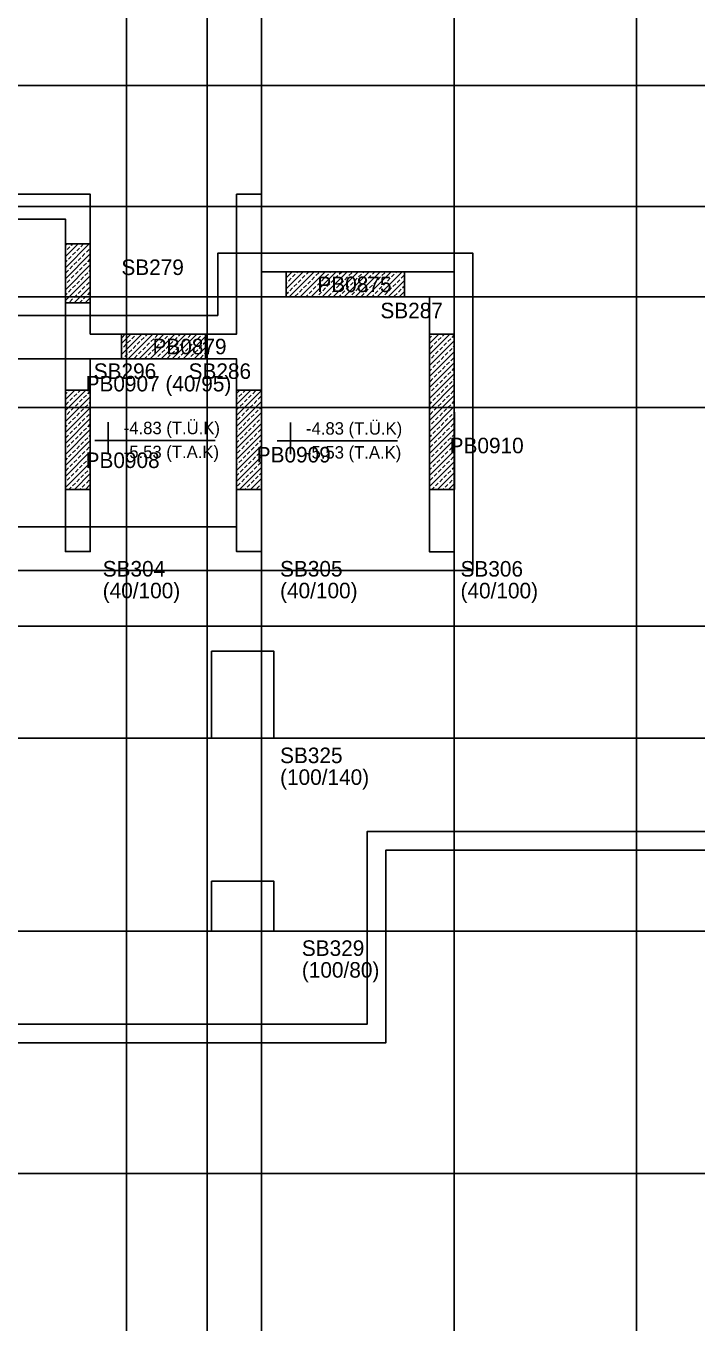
# Model space of a CAD drawing. Header units: millimetres. Extents: x -828963 to -808647, y -75278 to -66695.
# Drawn here: x -816757 to -815678, y -73139 to -71053 of the extents above; entities that cross this region are included whole.
import ezdxf

# ---------------------------------------------------------------- set-up
doc = ezdxf.new("R2010")
doc.units = ezdxf.units.MM
for name, color, linetype in [('KM Aks', 7, 'Continuous'), ('KM Kolon', 7, 'Continuous'), ('KM Kolon Markası', 7, 'Continuous'), ('KM Kolon Tarama', 7, 'Continuous'), ('KM Perde', 7, 'Continuous'), ('KM Perde Markası', 7, 'Continuous'), ('KM Temel', 7, 'Continuous'), ('KM Temel Kesik', 7, 'Continuous'), ('KM Temel Kot Plan', 7, 'Continuous'), ('VM Kesit Simge', 7, 'Continuous')]:
    doc.layers.add(name, color=color, linetype=linetype)

msp = doc.modelspace()

# ---------------------------------------------------------------- linework, layer by layer
at = {"layer": 'KM Aks'}
for p, q in [((-816595.5, -67119.7), (-816595.5, -74428.2)), ((-816465.5, -67119.7), (-816465.5, -74428.2)), ((-816378.5, -67119.7), (-816378.5, -74428.2)), ((-816068.5, -67119.7), (-816068.5, -74428.2)), ((-815775.5, -67119.7), (-815775.5, -74428.2)), ((-828907.2, -71148.2), (-811244.4, -71148.2)), ((-828907.2, -71343.2), (-811244.4, -71343.2)), ((-828907.2, -71488.2), (-811244.4, -71488.2)), ((-828907.2, -72018.2), (-811244.4, -72018.2)), ((-828907.2, -72198.2), (-811244.4, -72198.2)), ((-828907.2, -72508.2), (-811244.4, -72508.2)), ((-828907.2, -72898.2), (-811244.4, -72898.2))]:
    msp.add_line(p, q, dxfattribs=at)
at = {"layer": 'KM Kolon'}
for points in [[(-816783.5, -71323.2), (-816783.5, -71363.2), (-816693.5, -71363.2), (-816693.5, -71403.2), (-816653.5, -71403.2), (-816653.5, -71323.2)], [(-816338.5, -71488.2), (-816338.5, -71448.2), (-816378.5, -71448.2), (-816378.5, -71323.2), (-816418.5, -71323.2), (-816418.5, -71548.2), (-816468.5, -71548.2), (-816468.5, -71588.2), (-816418.5, -71588.2), (-816418.5, -71638.2), (-816378.5, -71638.2), (-816378.5, -71488.2)], [(-816148.5, -71448.2), (-816148.5, -71488.2), (-816108.5, -71488.2), (-816108.5, -71548.2), (-816068.5, -71548.2), (-816068.5, -71448.2)], [(-816693.5, -71498.2), (-816693.5, -71638.2), (-816653.5, -71638.2), (-816653.5, -71588.2), (-816603.5, -71588.2), (-816603.5, -71548.2), (-816653.5, -71548.2), (-816653.5, -71498.2)], [(-816693.5, -71798.1), (-816653.5, -71798.1), (-816653.5, -71898.1), (-816693.5, -71898.1)], [(-816418.5, -71798.1), (-816378.5, -71798.1), (-816378.5, -71898.1), (-816418.5, -71898.1)], [(-816108.5, -71798.2), (-816068.5, -71798.2), (-816068.5, -71898.2), (-816108.5, -71898.2)], [(-816458.5, -72058.2), (-816358.5, -72058.2), (-816358.5, -72198.2), (-816458.5, -72198.2)], [(-816458.5, -72428.2), (-816358.5, -72428.2), (-816358.5, -72508.2), (-816458.5, -72508.2)]]:
    msp.add_lwpolyline(points, close=True, dxfattribs=at)
at = {"layer": 'KM Kolon Tarama'}
for p, q in [((-816693.5, -71406), (-816690.6, -71403.2)), ((-816693.5, -71423.7), (-816673, -71403.2)), ((-816693.5, -71441.4), (-816655.3, -71403.2)), ((-816684.1, -71405.5), (-816681.8, -71403.2)), ((-816668.7, -71407.7), (-816664.3, -71403.3)), ((-816693.5, -71414.9), (-816693, -71414.4)), ((-816693.5, -71459.1), (-816653.5, -71419.1)), ((-816690.8, -71412.1), (-816686.4, -71407.7)), ((-816688.6, -71427.6), (-816684.1, -71423.2)), ((-816681.9, -71421), (-816677.5, -71416.6)), ((-816675.3, -71414.4), (-816670.9, -71409.9)), ((-816673.1, -71429.8), (-816668.7, -71425.4)), ((-816666.5, -71423.2), (-816662.1, -71418.8)), ((-816659.8, -71416.6), (-816655.4, -71412.1)), ((-816693.5, -71432.6), (-816690.8, -71429.8)), ((-816693.5, -71476.8), (-816653.5, -71436.8)), ((-816693, -71449.7), (-816688.6, -71445.3)), ((-816686.4, -71443.1), (-816681.9, -71438.7)), ((-816679.7, -71436.5), (-816675.3, -71432)), ((-816670.9, -71445.3), (-816666.5, -71440.9)), ((-816664.3, -71438.7), (-816659.8, -71434.2)), ((-816657.6, -71432), (-816653.5, -71427.9)), ((-816655.4, -71447.5), (-816653.5, -71445.6)), ((-816693.5, -71494.4), (-816653.5, -71454.4)), ((-816690.8, -71465.2), (-816686.4, -71460.8)), ((-816684.1, -71458.5), (-816679.7, -71454.1)), ((-816677.5, -71451.9), (-816673.1, -71447.5)), ((-816675.3, -71467.4), (-816670.9, -71463)), ((-816668.7, -71460.8), (-816664.3, -71456.3)), ((-816662.1, -71454.1), (-816657.6, -71449.7)), ((-816659.8, -71469.6), (-816655.4, -71465.2)), ((-816338.5, -71457.6), (-816329.1, -71448.2)), ((-816338.5, -71475.3), (-816311.4, -71448.2)), ((-816338.5, -71466.5), (-816337.2, -71465.2)), ((-816335, -71463), (-816330.6, -71458.5)), ((-816333.7, -71488.2), (-816293.7, -71448.2)), ((-816328.4, -71456.3), (-816324, -71451.9)), ((-816321.8, -71449.7), (-816320.2, -71448.2)), ((-816319.5, -71465.2), (-816315.1, -71460.8)), ((-816316, -71488.2), (-816276, -71448.2)), ((-816312.9, -71458.5), (-816308.5, -71454.1)), ((-816306.3, -71451.9), (-816302.5, -71448.2)), ((-816304.1, -71467.4), (-816299.7, -71463)), ((-816298.3, -71488.2), (-816258.3, -71448.2)), ((-816297.4, -71460.8), (-816293, -71456.3)), ((-816290.8, -71454.1), (-816286.4, -71449.7)), ((-816288.6, -71469.6), (-816284.2, -71465.2)), ((-816282, -71463), (-816277.6, -71458.5)), ((-816280.7, -71488.2), (-816240.7, -71448.2)), ((-816275.4, -71456.3), (-816270.9, -71451.9)), ((-816268.7, -71449.7), (-816267.2, -71448.2)), ((-816266.5, -71465.2), (-816262.1, -71460.8)), ((-816263, -71488.2), (-816223, -71448.2)), ((-816259.9, -71458.5), (-816255.5, -71454.1)), ((-816253.3, -71451.9), (-816249.5, -71448.2)), ((-816251, -71467.4), (-816246.6, -71463)), ((-816245.3, -71488.2), (-816205.3, -71448.2)), ((-816244.4, -71460.8), (-816240, -71456.3)), ((-816237.8, -71454.1), (-816233.4, -71449.7)), ((-816235.6, -71469.6), (-816231.2, -71465.2)), ((-816228.9, -71463), (-816224.5, -71458.5)), ((-816227.6, -71488.2), (-816187.6, -71448.2)), ((-816222.3, -71456.3), (-816217.9, -71451.9)), ((-816215.7, -71449.7), (-816214.2, -71448.2)), ((-816213.5, -71465.2), (-816209.1, -71460.8)), ((-816210, -71488.2), (-816170, -71448.2)), ((-816206.9, -71458.5), (-816202.4, -71454.1)), ((-816200.2, -71451.9), (-816196.5, -71448.2)), ((-816198, -71467.4), (-816193.6, -71463)), ((-816192.3, -71488.2), (-816152.3, -71448.2)), ((-816191.4, -71460.8), (-816187, -71456.3)), ((-816184.8, -71454.1), (-816180.3, -71449.7)), ((-816182.5, -71469.6), (-816178.1, -71465.2)), ((-816175.9, -71463), (-816171.5, -71458.5)), ((-816174.6, -71488.2), (-816148.5, -71462.1)), ((-816169.3, -71456.3), (-816164.9, -71451.9)), ((-816162.7, -71449.7), (-816161.1, -71448.2)), ((-816160.4, -71465.2), (-816156, -71460.8)), ((-816153.8, -71458.5), (-816149.4, -71454.1)), ((-816693.5, -71467.9), (-816693, -71467.4)), ((-816693.5, -71485.6), (-816690.8, -71482.9)), ((-816688.6, -71480.6), (-816684.1, -71476.2)), ((-816681.9, -71474), (-816677.5, -71469.6)), ((-816679.7, -71489.5), (-816675.3, -71485.1)), ((-816679.6, -71498.2), (-816653.5, -71472.1)), ((-816673.1, -71482.9), (-816668.7, -71478.4)), ((-816666.5, -71476.2), (-816662.1, -71471.8)), ((-816664.3, -71491.7), (-816659.8, -71487.3)), ((-816657.6, -71485.1), (-816653.5, -71481)), ((-816338.5, -71484.2), (-816335, -71480.6)), ((-816332.8, -71478.4), (-816328.4, -71474)), ((-816326.2, -71471.8), (-816321.8, -71467.4)), ((-816324, -71487.3), (-816319.5, -71482.9)), ((-816317.3, -71480.6), (-816312.9, -71476.2)), ((-816310.7, -71474), (-816306.3, -71469.6)), ((-816307.2, -71488.2), (-816304.1, -71485.1)), ((-816301.9, -71482.9), (-816297.4, -71478.4)), ((-816295.2, -71476.2), (-816290.8, -71471.8)), ((-816289.5, -71488.2), (-816288.6, -71487.3)), ((-816286.4, -71485.1), (-816282, -71480.6)), ((-816279.8, -71478.4), (-816275.4, -71474)), ((-816273.1, -71471.8), (-816268.7, -71467.4)), ((-816270.9, -71487.3), (-816266.5, -71482.9)), ((-816264.3, -71480.6), (-816259.9, -71476.2)), ((-816257.7, -71474), (-816253.3, -71469.6)), ((-816254.2, -71488.2), (-816251, -71485.1)), ((-816248.8, -71482.9), (-816244.4, -71478.4)), ((-816242.2, -71476.2), (-816237.8, -71471.8)), ((-816236.5, -71488.2), (-816235.6, -71487.3)), ((-816233.4, -71485.1), (-816228.9, -71480.6)), ((-816226.7, -71478.4), (-816222.3, -71474)), ((-816220.1, -71471.8), (-816215.7, -71467.4)), ((-816217.9, -71487.3), (-816213.5, -71482.9)), ((-816211.3, -71480.6), (-816206.9, -71476.2)), ((-816204.6, -71474), (-816200.2, -71469.6)), ((-816201.1, -71488.2), (-816198, -71485.1)), ((-816195.8, -71482.9), (-816191.4, -71478.4)), ((-816189.2, -71476.2), (-816184.8, -71471.8)), ((-816183.4, -71488.2), (-816182.5, -71487.3)), ((-816180.3, -71485.1), (-816175.9, -71480.6)), ((-816173.7, -71478.4), (-816169.3, -71474)), ((-816167.1, -71471.8), (-816162.7, -71467.4)), ((-816164.9, -71487.3), (-816160.4, -71482.9)), ((-816158.2, -71480.6), (-816153.8, -71476.2)), ((-816156.9, -71488.2), (-816148.5, -71479.8)), ((-816151.6, -71474), (-816148.5, -71470.9)), ((-816686.4, -71496.1), (-816681.9, -71491.7)), ((-816670.7, -71498.2), (-816666.5, -71493.9)), ((-816661.9, -71498.2), (-816653.5, -71489.8)), ((-816603.5, -71563.5), (-816588.2, -71548.2)), ((-816603.5, -71581.2), (-816570.5, -71548.2)), ((-816602.4, -71553.6), (-816598, -71549.1)), ((-816592.8, -71588.2), (-816552.8, -71548.2)), ((-816580.3, -71549.1), (-816579.3, -71548.2)), ((-816575.1, -71588.2), (-816535.1, -71548.2)), ((-816564.8, -71551.4), (-816561.6, -71548.2)), ((-816557.4, -71588.2), (-816517.4, -71548.2)), ((-816549.4, -71553.6), (-816544.9, -71549.1)), ((-816539.8, -71588.2), (-816499.8, -71548.2)), ((-816527.3, -71549.1), (-816526.3, -71548.2)), ((-816522.1, -71588.2), (-816482.1, -71548.2)), ((-816511.8, -71551.4), (-816508.6, -71548.2)), ((-816496.3, -71553.6), (-816491.9, -71549.1)), ((-816474.2, -71549.1), (-816473.3, -71548.2)), ((-816108.5, -71563.5), (-816093.2, -71548.2)), ((-816108.5, -71581.2), (-816075.5, -71548.2)), ((-816103, -71549.1), (-816102, -71548.2)), ((-816087.5, -71551.4), (-816084.3, -71548.2)), ((-816072.1, -71553.6), (-816068.5, -71550)), ((-816603.5, -71572.4), (-816602.4, -71571.2)), ((-816600.2, -71569), (-816595.8, -71564.6)), ((-816593.6, -71562.4), (-816589.1, -71558)), ((-816586.9, -71555.8), (-816582.5, -71551.4)), ((-816584.7, -71571.2), (-816580.3, -71566.8)), ((-816578.1, -71564.6), (-816573.7, -71560.2)), ((-816571.5, -71558), (-816567, -71553.6)), ((-816569.2, -71573.5), (-816564.8, -71569)), ((-816562.6, -71566.8), (-816558.2, -71562.4)), ((-816556, -71560.2), (-816551.6, -71555.8)), ((-816553.8, -71575.7), (-816549.4, -71571.2)), ((-816547.1, -71569), (-816542.7, -71564.6)), ((-816540.5, -71562.4), (-816536.1, -71558)), ((-816533.9, -71555.8), (-816529.5, -71551.4)), ((-816531.7, -71571.2), (-816527.3, -71566.8)), ((-816525, -71564.6), (-816520.6, -71560.2)), ((-816518.4, -71558), (-816514, -71553.6)), ((-816516.2, -71573.5), (-816511.8, -71569)), ((-816509.6, -71566.8), (-816505.2, -71562.4)), ((-816504.4, -71588.2), (-816468.5, -71552.3)), ((-816503, -71560.2), (-816498.5, -71555.8)), ((-816500.7, -71575.7), (-816496.3, -71571.2)), ((-816494.1, -71569), (-816489.7, -71564.6)), ((-816487.5, -71562.4), (-816483.1, -71558)), ((-816486.7, -71588.2), (-816468.5, -71570)), ((-816480.9, -71555.8), (-816476.4, -71551.4)), ((-816478.6, -71571.2), (-816474.2, -71566.8)), ((-816472, -71564.6), (-816468.5, -71561.1)), ((-816108.5, -71554.7), (-816105.2, -71551.4)), ((-816108.5, -71598.8), (-816068.5, -71558.9)), ((-816107.4, -71571.2), (-816103, -71566.8)), ((-816100.8, -71564.6), (-816096.4, -71560.2)), ((-816094.2, -71558), (-816089.7, -71553.6)), ((-816091.9, -71573.5), (-816087.5, -71569)), ((-816085.3, -71566.8), (-816080.9, -71562.4)), ((-816078.7, -71560.2), (-816074.3, -71555.8)), ((-816076.5, -71575.7), (-816072.1, -71571.2)), ((-816069.8, -71569), (-816068.5, -71567.7)), ((-816601.6, -71588.2), (-816600.2, -71586.7)), ((-816598, -71584.5), (-816593.6, -71580.1)), ((-816591.3, -71577.9), (-816586.9, -71573.5)), ((-816582.5, -71586.7), (-816578.1, -71582.3)), ((-816575.9, -71580.1), (-816571.5, -71575.7)), ((-816566.3, -71588.2), (-816562.6, -71584.5)), ((-816560.4, -71582.3), (-816556, -71577.9)), ((-816548.6, -71588.2), (-816547.1, -71586.7)), ((-816544.9, -71584.5), (-816540.5, -71580.1)), ((-816538.3, -71577.9), (-816533.9, -71573.5)), ((-816529.5, -71586.7), (-816525, -71582.3)), ((-816522.8, -71580.1), (-816518.4, -71575.7)), ((-816513.3, -71588.2), (-816509.6, -71584.5)), ((-816507.4, -71582.3), (-816503, -71577.9)), ((-816495.6, -71588.2), (-816494.1, -71586.7)), ((-816491.9, -71584.5), (-816487.5, -71580.1)), ((-816485.3, -71577.9), (-816480.9, -71573.5)), ((-816476.4, -71586.7), (-816472, -71582.3)), ((-816469.8, -71580.1), (-816468.5, -71578.8)), ((-816469.1, -71588.2), (-816468.5, -71587.6)), ((-816108.5, -71616.5), (-816068.5, -71576.5)), ((-816108.5, -71590), (-816107.4, -71588.9)), ((-816105.2, -71586.7), (-816100.8, -71582.3)), ((-816098.6, -71580.1), (-816094.2, -71575.7)), ((-816096.4, -71595.6), (-816091.9, -71591.1)), ((-816089.7, -71588.9), (-816085.3, -71584.5)), ((-816083.1, -71582.3), (-816078.7, -71577.9)), ((-816074.3, -71591.1), (-816069.8, -71586.7)), ((-816108.5, -71634.2), (-816068.5, -71594.2)), ((-816108.5, -71607.7), (-816105.2, -71604.4)), ((-816108.5, -71651.8), (-816068.5, -71611.9)), ((-816103, -71602.2), (-816098.6, -71597.8)), ((-816100.8, -71617.6), (-816096.4, -71613.2)), ((-816094.2, -71611), (-816089.7, -71606.6)), ((-816087.5, -71604.4), (-816083.1, -71600)), ((-816080.9, -71597.8), (-816076.5, -71593.3)), ((-816078.7, -71613.2), (-816074.3, -71608.8)), ((-816072.1, -71606.6), (-816068.5, -71603)), ((-816108.5, -71669.5), (-816068.5, -71629.5)), ((-816107.4, -71624.3), (-816103, -71619.9)), ((-816098.6, -71633.1), (-816094.2, -71628.7)), ((-816091.9, -71626.5), (-816087.5, -71622.1)), ((-816085.3, -71619.9), (-816080.9, -71615.4)), ((-816083.1, -71635.3), (-816078.7, -71630.9)), ((-816076.5, -71628.7), (-816072.1, -71624.3)), ((-816069.8, -71622.1), (-816068.5, -71620.7)), ((-816693.5, -71653.5), (-816678.2, -71638.2)), ((-816693.5, -71671.2), (-816660.5, -71638.2)), ((-816693.5, -71644.7), (-816690.8, -71642)), ((-816693.5, -71688.9), (-816653.5, -71648.9)), ((-816688.6, -71639.7), (-816687, -71638.2)), ((-816686.4, -71655.2), (-816681.9, -71650.8)), ((-816679.7, -71648.6), (-816675.3, -71644.2)), ((-816673.1, -71642), (-816669.3, -71638.2)), ((-816670.9, -71657.4), (-816666.5, -71653)), ((-816664.3, -71650.8), (-816659.8, -71646.4)), ((-816657.6, -71644.2), (-816653.5, -71640.1)), ((-816418.5, -71643.7), (-816413, -71638.2)), ((-816418.5, -71661.4), (-816395.3, -71638.2)), ((-816418.5, -71679.1), (-816378.5, -71639.1)), ((-816418.5, -71652.5), (-816416.8, -71650.8)), ((-816414.6, -71648.6), (-816410.1, -71644.2)), ((-816407.9, -71642), (-816404.2, -71638.2)), ((-816405.7, -71657.4), (-816401.3, -71653)), ((-816399.1, -71650.8), (-816394.7, -71646.4)), ((-816392.5, -71644.2), (-816388, -71639.7)), ((-816383.6, -71653), (-816379.2, -71648.6)), ((-816108.5, -71643), (-816107.4, -71642)), ((-816108.5, -71687.2), (-816068.5, -71647.2)), ((-816105.2, -71639.7), (-816100.8, -71635.3)), ((-816103, -71655.2), (-816098.6, -71650.8)), ((-816096.4, -71648.6), (-816091.9, -71644.2)), ((-816089.7, -71642), (-816085.3, -71637.5)), ((-816087.5, -71657.4), (-816083.1, -71653)), ((-816080.9, -71650.8), (-816076.5, -71646.4)), ((-816074.3, -71644.2), (-816069.8, -71639.7)), ((-816693.5, -71706.6), (-816653.5, -71666.6)), ((-816693, -71661.8), (-816688.6, -71657.4)), ((-816690.8, -71677.3), (-816686.4, -71672.9)), ((-816684.1, -71670.7), (-816679.7, -71666.3)), ((-816677.5, -71664.1), (-816673.1, -71659.6)), ((-816675.3, -71679.5), (-816670.9, -71675.1)), ((-816668.7, -71672.9), (-816664.3, -71668.5)), ((-816662.1, -71666.3), (-816657.6, -71661.8)), ((-816655.4, -71659.6), (-816653.5, -71657.7)), ((-816418.5, -71696.7), (-816378.5, -71656.7)), ((-816418.5, -71670.2), (-816414.6, -71666.3)), ((-816418.5, -71714.4), (-816378.5, -71674.4)), ((-816412.4, -71664.1), (-816407.9, -71659.6)), ((-816410.1, -71679.5), (-816405.7, -71675.1)), ((-816403.5, -71672.9), (-816399.1, -71668.5)), ((-816396.9, -71666.3), (-816392.5, -71661.8)), ((-816390.3, -71659.6), (-816385.8, -71655.2)), ((-816388, -71675.1), (-816383.6, -71670.7)), ((-816381.4, -71668.5), (-816378.5, -71665.6)), ((-816108.5, -71660.7), (-816105.2, -71657.4)), ((-816108.4, -71704.9), (-816068.5, -71664.9)), ((-816107.4, -71677.3), (-816103, -71672.9)), ((-816100.8, -71670.7), (-816096.4, -71666.3)), ((-816094.2, -71664.1), (-816089.7, -71659.6)), ((-816091.9, -71679.5), (-816087.5, -71675.1)), ((-816085.3, -71672.9), (-816080.9, -71668.5)), ((-816078.7, -71666.3), (-816074.3, -71661.8)), ((-816072.1, -71659.6), (-816068.5, -71656)), ((-816069.8, -71675.1), (-816068.5, -71673.7)), ((-816693.5, -71680.1), (-816693, -71679.5)), ((-816693.5, -71724.2), (-816653.5, -71684.2)), ((-816693.5, -71697.7), (-816690.8, -71695)), ((-816688.6, -71692.8), (-816684.1, -71688.4)), ((-816681.9, -71686.1), (-816677.5, -71681.7)), ((-816673.1, -71695), (-816668.7, -71690.6)), ((-816666.5, -71688.4), (-816662.1, -71683.9)), ((-816659.8, -71681.7), (-816655.4, -71677.3)), ((-816657.6, -71697.2), (-816653.5, -71693.1)), ((-816418.5, -71732.1), (-816378.5, -71692.1)), ((-816416.8, -71686.1), (-816412.4, -71681.7)), ((-816407.9, -71695), (-816403.5, -71690.6)), ((-816401.3, -71688.4), (-816396.9, -71683.9)), ((-816394.7, -71681.7), (-816390.3, -71677.3)), ((-816392.5, -71697.2), (-816388, -71692.8)), ((-816385.8, -71690.6), (-816381.4, -71686.1)), ((-816379.2, -71683.9), (-816378.5, -71683.2)), ((-816108.4, -71722.5), (-816068.5, -71682.5)), ((-816108.4, -71696), (-816107.4, -71695)), ((-816105.2, -71692.8), (-816100.8, -71688.4)), ((-816098.6, -71686.1), (-816094.2, -71681.7)), ((-816089.7, -71695), (-816085.3, -71690.6)), ((-816083.1, -71688.4), (-816078.7, -71683.9)), ((-816076.5, -71681.7), (-816072.1, -71677.3)), ((-816074.3, -71697.2), (-816069.8, -71692.8)), ((-816693.5, -71741.9), (-816653.5, -71701.9)), ((-816693, -71714.9), (-816688.6, -71710.5)), ((-816686.4, -71708.2), (-816681.9, -71703.8)), ((-816679.7, -71701.6), (-816675.3, -71697.2)), ((-816677.5, -71717.1), (-816673.1, -71712.7)), ((-816670.9, -71710.5), (-816666.5, -71706)), ((-816664.3, -71703.8), (-816659.8, -71699.4)), ((-816662.1, -71719.3), (-816657.6, -71714.9)), ((-816655.4, -71712.7), (-816653.5, -71710.8)), ((-816418.5, -71705.6), (-816416.8, -71703.8)), ((-816418.5, -71749.8), (-816378.5, -71709.7)), ((-816414.6, -71701.6), (-816410.1, -71697.2)), ((-816412.4, -71717.1), (-816407.9, -71712.7)), ((-816405.7, -71710.5), (-816401.3, -71706)), ((-816399.1, -71703.8), (-816394.7, -71699.4)), ((-816396.9, -71719.3), (-816392.5, -71714.9)), ((-816390.3, -71712.7), (-816385.8, -71708.2)), ((-816383.6, -71706), (-816379.2, -71701.6)), ((-816108.4, -71740.2), (-816068.4, -71700.2)), ((-816108.4, -71713.7), (-816105.2, -71710.5)), ((-816103, -71708.2), (-816098.6, -71703.8)), ((-816096.4, -71701.6), (-816091.9, -71697.2)), ((-816094.2, -71717.1), (-816089.7, -71712.7)), ((-816087.5, -71710.5), (-816083.1, -71706)), ((-816080.9, -71703.8), (-816076.5, -71699.4)), ((-816078.7, -71719.3), (-816074.3, -71714.9)), ((-816072.1, -71712.7), (-816068.4, -71709.1)), ((-816693.5, -71759.6), (-816653.5, -71719.6)), ((-816693.5, -71733.1), (-816693, -71732.6)), ((-816693.5, -71777.3), (-816653.5, -71737.3)), ((-816690.8, -71730.3), (-816686.4, -71725.9)), ((-816684.1, -71723.7), (-816679.7, -71719.3)), ((-816681.9, -71739.2), (-816677.5, -71734.8)), ((-816675.3, -71732.6), (-816670.9, -71728.1)), ((-816668.7, -71725.9), (-816664.3, -71721.5)), ((-816666.5, -71741.4), (-816662.1, -71737)), ((-816659.8, -71734.8), (-816655.4, -71730.3)), ((-816418.5, -71723.3), (-816414.6, -71719.3)), ((-816418.5, -71767.4), (-816378.5, -71727.4)), ((-816416.8, -71739.2), (-816412.4, -71734.8)), ((-816410.1, -71732.6), (-816405.7, -71728.1)), ((-816403.5, -71725.9), (-816399.1, -71721.5)), ((-816401.3, -71741.4), (-816396.9, -71737)), ((-816394.7, -71734.8), (-816390.3, -71730.3)), ((-816388, -71728.1), (-816383.6, -71723.7)), ((-816381.4, -71721.5), (-816378.5, -71718.6)), ((-816379.2, -71737), (-816378.5, -71736.2)), ((-816108.4, -71757.9), (-816068.4, -71717.9)), ((-816108.4, -71775.5), (-816068.4, -71735.6)), ((-816107.4, -71730.3), (-816103, -71725.9)), ((-816100.8, -71723.7), (-816096.4, -71719.3)), ((-816098.6, -71739.2), (-816094.2, -71734.8)), ((-816091.9, -71732.6), (-816087.5, -71728.1)), ((-816085.3, -71725.9), (-816080.9, -71721.5)), ((-816083.1, -71741.4), (-816078.7, -71737)), ((-816076.5, -71734.8), (-816072.1, -71730.3)), ((-816069.8, -71728.1), (-816068.4, -71726.7)), ((-816693.5, -71750.8), (-816690.8, -71748)), ((-816693.5, -71795), (-816653.5, -71755)), ((-816688.6, -71745.8), (-816684.1, -71741.4)), ((-816686.4, -71761.3), (-816681.9, -71756.9)), ((-816679.7, -71754.7), (-816675.3, -71750.2)), ((-816673.1, -71748), (-816668.7, -71743.6)), ((-816670.9, -71763.5), (-816666.5, -71759.1)), ((-816664.3, -71756.9), (-816659.8, -71752.4)), ((-816657.6, -71750.2), (-816653.5, -71746.1)), ((-816418.5, -71785.1), (-816378.5, -71745.1)), ((-816418.5, -71758.6), (-816416.8, -71756.9)), ((-816414.6, -71754.7), (-816410.1, -71750.2)), ((-816407.9, -71748), (-816403.5, -71743.6)), ((-816405.7, -71763.5), (-816401.3, -71759.1)), ((-816399.1, -71756.9), (-816394.7, -71752.4)), ((-816392.5, -71750.2), (-816388, -71745.8)), ((-816385.8, -71743.6), (-816381.4, -71739.2)), ((-816383.6, -71759.1), (-816379.2, -71754.7)), ((-816108.4, -71749), (-816107.4, -71748)), ((-816108.4, -71793.2), (-816068.4, -71753.2)), ((-816105.2, -71745.8), (-816100.8, -71741.4)), ((-816103, -71761.3), (-816098.6, -71756.9)), ((-816096.4, -71754.7), (-816091.9, -71750.2)), ((-816089.7, -71748), (-816085.3, -71743.6)), ((-816087.5, -71763.5), (-816083.1, -71759.1)), ((-816080.9, -71756.9), (-816076.5, -71752.4)), ((-816074.3, -71750.2), (-816069.8, -71745.8)), ((-816693, -71767.9), (-816688.6, -71763.5)), ((-816690.8, -71783.4), (-816686.4, -71779)), ((-816684.1, -71776.7), (-816679.7, -71772.3)), ((-816679, -71798.1), (-816653.5, -71772.6)), ((-816677.5, -71770.1), (-816673.1, -71765.7)), ((-816668.7, -71779), (-816664.3, -71774.5)), ((-816662.1, -71772.3), (-816657.6, -71767.9)), ((-816655.4, -71765.7), (-816653.5, -71763.8)), ((-816418.5, -71776.3), (-816414.6, -71772.3)), ((-816413.8, -71798.1), (-816378.4, -71762.7)), ((-816412.4, -71770.1), (-816407.9, -71765.7)), ((-816403.5, -71779), (-816399.1, -71774.5)), ((-816396.9, -71772.3), (-816392.5, -71767.9)), ((-816390.3, -71765.7), (-816385.8, -71761.3)), ((-816388, -71781.2), (-816383.6, -71776.7)), ((-816381.4, -71774.5), (-816378.4, -71771.6)), ((-816108.4, -71766.7), (-816105.2, -71763.5)), ((-816107.4, -71783.4), (-816103, -71779)), ((-816100.8, -71776.7), (-816096.4, -71772.3)), ((-816095.7, -71798.2), (-816068.4, -71770.9)), ((-816094.2, -71770.1), (-816089.7, -71765.7)), ((-816085.3, -71779), (-816080.9, -71774.5)), ((-816078.7, -71772.3), (-816074.3, -71767.9)), ((-816072.1, -71765.7), (-816068.4, -71762.1)), ((-816069.8, -71781.2), (-816068.4, -71779.7)), ((-816693.5, -71786.1), (-816693, -71785.6)), ((-816687.8, -71798.1), (-816684.1, -71794.4)), ((-816681.9, -71792.2), (-816677.5, -71787.8)), ((-816675.3, -71785.6), (-816670.9, -71781.2)), ((-816670.1, -71798.1), (-816668.7, -71796.6)), ((-816666.5, -71794.4), (-816662.1, -71790)), ((-816661.3, -71798.1), (-816653.5, -71790.3)), ((-816659.8, -71787.8), (-816655.4, -71783.4)), ((-816416.8, -71792.2), (-816412.4, -71787.8)), ((-816410.1, -71785.6), (-816405.7, -71781.2)), ((-816405, -71798.1), (-816403.5, -71796.6)), ((-816401.3, -71794.4), (-816396.9, -71790)), ((-816396.1, -71798.1), (-816378.4, -71780.4)), ((-816394.7, -71787.8), (-816390.3, -71783.4)), ((-816385.8, -71796.6), (-816381.4, -71792.2)), ((-816379.2, -71790), (-816378.4, -71789.2)), ((-816378.4, -71798.1), (-816378.4, -71798.1)), ((-816104.5, -71798.2), (-816100.8, -71794.4)), ((-816098.6, -71792.2), (-816094.2, -71787.8)), ((-816091.9, -71785.6), (-816087.5, -71781.2)), ((-816086.9, -71798.2), (-816085.3, -71796.6)), ((-816083.1, -71794.4), (-816078.7, -71790)), ((-816078, -71798.2), (-816068.4, -71788.6)), ((-816076.5, -71787.8), (-816072.1, -71783.4))]:
    msp.add_line(p, q, dxfattribs=at)
at = {"layer": 'KM Perde'}
for points in [[(-816653.5, -71403.2), (-816653.5, -71498.2), (-816693.5, -71498.2), (-816693.5, -71403.2)], [(-816338.5, -71448.2), (-816148.5, -71448.2), (-816148.5, -71488.2), (-816338.5, -71488.2)], [(-816603.5, -71548.2), (-816468.5, -71548.2), (-816468.5, -71588.2), (-816603.5, -71588.2)], [(-816068.5, -71548.2), (-816068.4, -71798.2), (-816108.4, -71798.2), (-816108.5, -71548.2)], [(-816653.5, -71638.2), (-816653.5, -71798.1), (-816693.5, -71798.1), (-816693.5, -71638.2)], [(-816378.5, -71638.2), (-816378.4, -71798.1), (-816418.5, -71798.1), (-816418.5, -71638.2)]]:
    msp.add_lwpolyline(points, close=True, dxfattribs=at)
at = {"layer": 'KM Temel'}
for points in [[(-827130.7, -69948.2), (-827130.7, -72348.2), (-822130.7, -72348.2), (-822130.7, -72398.2), (-820880.7, -72398.2), (-820880.7, -72348.2), (-817642.7, -72348.2), (-817642.7, -72658.2), (-816208.7, -72658.2), (-816208.7, -72348.2), (-813877.7, -72348.2), (-813877.7, -69948.2), (-816208.7, -69948.2), (-816208.7, -69628.2), (-817642.7, -69628.2), (-817642.7, -69948.2)], [(-817452.7, -71588.2), (-816418.7, -71588.2), (-816418.7, -71858.2), (-817452.7, -71858.2)]]:
    msp.add_lwpolyline(points, close=True, dxfattribs=at)
at = {"layer": 'KM Temel Kesik'}
for points in [[(-827160.7, -69918.2), (-827160.7, -72378.2), (-822160.7, -72378.2), (-822160.7, -72428.2), (-820850.7, -72428.2), (-820850.7, -72378.2), (-817672.7, -72378.2), (-817672.7, -72688.2), (-816178.7, -72688.2), (-816178.7, -72378.2), (-813847.7, -72378.2), (-813847.7, -69918.2), (-816178.7, -69918.2), (-816178.7, -69598.2), (-817672.7, -69598.2), (-817672.7, -69918.2)], [(-817522.7, -71928.2), (-817522.7, -71518.2), (-816448.7, -71518.2), (-816448.7, -71418.2), (-816038.7, -71418.2), (-816038.7, -71928.2)]]:
    msp.add_lwpolyline(points, close=True, dxfattribs=at)
at = {"layer": 'KM Temel Kot Plan'}
for p, q in [((-816624.9, -71689.6), (-816624.9, -71740.5)), ((-816331.9, -71690.4), (-816331.9, -71741.3)), ((-816646.3, -71719.1), (-816452.6, -71719.1)), ((-816353.4, -71719.8), (-816159.6, -71719.8))]:
    msp.add_line(p, q, dxfattribs=at)
at = {"layer": 'VM Kesit Simge'}
msp.add_line((-828804.2, -71666.4), (-811360.1, -71666.4), dxfattribs=at)

# ---------------------------------------------------------------- texts
at = {"layer": 'KM Kolon Markası'}
for s, p in [('SB279', (-816603.5, -71453.2)), ('SB287', (-816187.3, -71522.8)), ('SB296', (-816647.9, -71620.3)), ('SB286', (-816495.5, -71620.3)), ('SB304', (-816633.5, -71938.1)), ('SB305', (-816348.5, -71938.1)), ('SB306', (-816058.5, -71938.2)), ('(40/100)', (-816633.5, -71973.1)), ('(40/100)', (-816348.5, -71973.1)), ('(40/100)', (-816058.5, -71973.2)), ('SB325', (-816348.5, -72238.2)), ('(100/140)', (-816348.5, -72273.2)), ('SB329', (-816313.5, -72548.2)), ('(100/80)', (-816313.5, -72583.2))]:
    msp.add_text(s, height=25, dxfattribs=at).set_placement(p)
at = {"layer": 'KM Perde Markası'}
for s, p in [('PB0875', (-816288.5, -71480.7)), ('PB0879', (-816553.5, -71580.7)), ('PB0907 (40/95)', (-816661, -71640.4)), ('PB0910', (-816076, -71739.9)), ('PB0908', (-816661, -71763.6)), ('PB0909', (-816386, -71754.7))]:
    msp.add_text(s, height=25, dxfattribs=at).set_placement(p)
at = {"layer": 'KM Temel Kot Plan'}
for s, p in [('-4.83 (T.Ü.K) ', (-816599.7, -71709.2)), ('-4.83 (T.Ü.K) ', (-816306.8, -71709.9)), ('-5.53 (T.A.K) ', (-816599.7, -71747.7)), ('-5.53 (T.A.K) ', (-816306.8, -71748.4))]:
    msp.add_text(s, height=20, dxfattribs=at).set_placement(p)

doc.saveas('drawing.dxf')
